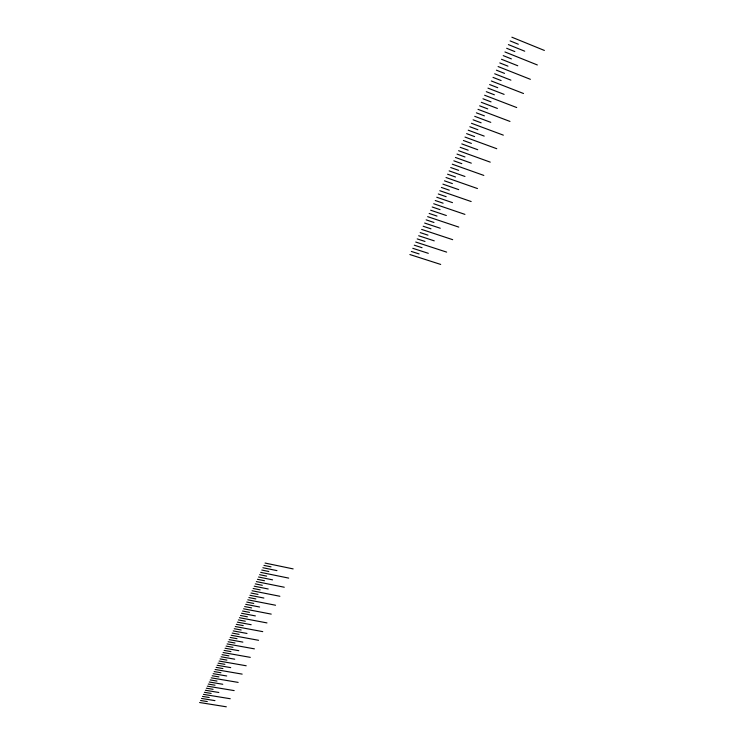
<?xml version="1.0" encoding="UTF-8"?>
<svg xmlns="http://www.w3.org/2000/svg" width="744" height="744" viewBox="0 0 744 744"><rect width="100%" height="100%" fill="white"/><g stroke="black" fill="none" stroke-linecap="round" stroke-linejoin="round"><path stroke-width="1.12" d="M201.531 698.449L214.96 700.625M200.573 700.485L207.297 701.564M199.615 702.513L226.325 706.8M203.447 694.366L230.231 698.737M202.489 696.412L209.222 697.5M206.339 688.2L213.091 689.316M205.372 690.265L218.838 692.478M204.405 692.311L211.147 693.417M208.274 684.071L215.035 685.205M207.306 686.145L234.174 690.599M211.194 677.849L238.154 682.397M210.217 679.932L216.997 681.067M209.241 682.006L222.763 684.266M213.156 673.673L226.706 675.98M212.17 675.766L218.959 676.91M216.113 667.377L222.921 668.549M215.118 669.479L242.163 674.12M214.142 671.581L220.931 672.743M218.094 663.155L224.911 664.346M217.099 665.266L230.696 667.619M220.075 658.924L226.911 660.114M219.08 661.044L246.208 665.768M223.079 652.525L250.291 657.352M222.075 654.664L228.92 655.873M221.08 656.794L234.713 659.193M225.088 648.238L238.778 650.684M224.084 650.386L230.938 651.605M227.115 643.932L254.402 648.852M226.102 646.09L232.965 647.327M230.156 637.441L237.038 638.696M229.143 639.617L242.869 642.109M228.129 641.774L235.002 643.021M232.202 633.088L239.094 634.362M231.179 635.274L258.559 640.286M234.258 628.717L241.158 630.001M233.225 630.912L246.999 633.451M237.345 622.124L251.165 624.718M236.313 624.328L243.232 625.62M235.281 626.522L262.744 631.637M239.419 617.706L266.975 622.914M238.387 619.919L245.315 621.221M241.512 613.261L255.369 615.902M240.461 615.483L247.399 616.804M243.604 608.797L271.234 614.116M242.553 611.038L249.5 612.368M246.757 602.073L253.732 603.431M245.706 604.323L259.609 607.011M244.655 606.565L251.612 607.904M248.877 597.562L255.862 598.929M247.817 599.813L275.54 605.235M251.007 593.024L258.001 594.409M249.938 595.293L263.887 598.046M253.146 588.476L260.149 589.871M252.077 590.755L279.884 596.269M255.285 583.901L262.307 585.305M254.216 586.188L268.203 588.988M258.531 577L272.564 579.855M257.443 579.306L264.473 580.729M256.364 581.603L284.264 587.23M260.698 572.369L288.691 578.107M259.609 574.684L266.65 576.126M262.883 567.728L276.963 570.629M261.786 570.053L268.835 571.504M265.069 563.059L293.145 568.9M263.971 565.394L271.039 566.854M411.33 251.426L419.095 253.927M409.87 254.541L440.69 264.427M414.259 245.176L422.043 247.706M412.79 248.31L428.312 253.323M415.729 242.042L446.651 252.114M418.686 235.746L434.254 240.851M417.207 238.898L425.001 241.447M420.174 232.584L427.977 235.16M423.15 226.241L430.971 228.836M421.653 229.412L452.687 239.68M424.647 223.051L440.262 228.25M427.651 216.653L458.778 227.097M426.145 219.852L433.985 222.475M429.158 213.435L437.007 216.085M432.18 206.99L440.048 209.659M430.664 210.217L446.344 215.518M433.706 203.744L464.935 214.384M436.756 197.244L452.482 202.638M435.231 200.499L443.108 203.196M438.29 193.979L446.177 196.695M439.825 190.706L471.166 201.54M442.913 184.131L458.695 189.627M441.369 187.423L449.274 190.166M444.466 180.829L452.38 183.591M447.572 174.198L455.505 176.988M446.019 177.518L477.462 188.548M449.134 170.869L464.963 176.468M452.268 164.182L483.823 175.417M450.706 167.53L458.648 170.348M453.849 160.825L461.81 163.671M455.43 157.458L471.315 163.159M458.602 150.697L490.25 162.145M457.011 154.082L464.981 156.956M460.192 147.303L468.181 150.204M463.391 140.486L471.389 143.415M461.792 143.899L477.732 149.711M465 137.063L496.76 148.716M466.609 133.632L474.616 136.589M469.845 126.74L477.871 129.716M468.227 130.191L484.214 136.106M471.473 123.281L503.335 135.148M473.1 119.812L481.136 122.816M476.365 112.837L484.418 115.869M474.728 116.334L490.78 122.351M478.011 109.34L509.984 121.43M481.312 102.309L497.411 108.438M479.657 105.834L487.729 108.894M482.968 98.785L491.049 101.872M484.632 95.241L516.708 107.545M487.962 88.127L504.125 94.376M486.297 91.689L494.388 94.804M489.645 84.556L497.745 87.708M491.319 80.975L523.506 93.511M494.695 73.786L510.905 80.147M493.012 77.385L501.131 80.566M496.397 70.178L504.525 73.377M498.089 66.551L530.388 79.32M499.801 62.924L507.947 66.151M503.223 55.623L511.379 58.888M501.503 59.278L517.768 65.76M504.944 51.959L537.345 64.96M506.664 48.286L514.839 51.578M510.133 40.911L518.317 44.231M508.394 44.603L524.715 51.197M511.872 37.2L544.385 50.443"/></g></svg>
